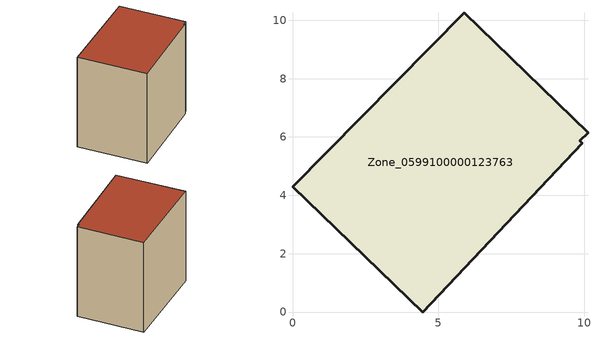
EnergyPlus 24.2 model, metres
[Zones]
Zone_0599100000123763
 floor ground (C_G): 0,4.29 5.89,10.25 10.13,6.15 9.85,5.87 9.93,5.79 4.46,0 z0
 wall outside (C_F): 5.89,10.25 0,4.29 4.46,0 9.93,5.79 9.85,5.87 10.13,6.15 5.89,10.25 z0:8.66
 roof outside (C_R): 0,4.29 4.46,0 9.93,5.79 9.85,5.87 10.13,6.15 5.89,10.25 z8.66
[BUILDING]
Pand.0599100000123763: North Axis=0; Terrain=City; Loads Convergence Tolerance Value=0.04; Temperature Convergence Tolerance Value=0.4; Solar Distribution=FullExterior; Maximum Number of Warmup Days=25; Minimum Number of Warmup Days=1
[Site:Location]
Rotterdam.The.Hague.AP_ZH_NLD Design_Conditions: Latitude=51.96; Longitude=4.45; Time Zone=1; Elevation=-4.5
[SITE:GROUNDTEMPERATURE:BUILDINGSURFACE]
18, 18, 18, 18, 18, 18, 18, 18, 18, 18, 18, 18
[MATERIAL] Thermal Absorptance=0.9; Solar Absorptance=0.7; Visible Absorptance=0.7
Name | Roughness | Thickness | Conductivity | Density | Specific Heat
G.TI.1946 | MediumSmooth | 0.15 | 1 | 540 | 1210
F.TI.1946 | Rough | 0.3 | 0.857143 | 1920 | 840
R.TI.1946 | MediumRough | 0.2 | 0.1 | 1500 | 1000
[CONSTRUCTION]
C_G: G.TI.1946
C_F: F.TI.1946
C_R: R.TI.1946
[ZONE]
Zone_0599100000123763: Type=1; Multiplier=1; Ceiling Height=Autocalculate; Volume=Autocalculate; Floor Area=autocalculate; Part of Total Floor Area=Yes
[ZONEINFILTRATION:DESIGNFLOWRATE]
Infil_Zone_0599100000123763: Zone or ZoneList or Space or SpaceList=Zone_0599100000123763; Schedule=AlwaysOn; Design Flow Rate Calculation Method=Flow/Area; Flow Rate per Floor Area=0.003; Constant Term Coefficient=1; Temperature Term Coefficient=0; Velocity Term Coefficient=0; Velocity Squared Term Coefficient=0
[HVACTEMPLATE:ZONE:IDEALLOADSAIRSYSTEM]
Zone_0599100000123763: Maximum Heating Supply Air Temperature=50; Minimum Cooling Supply Air Temperature=13; Maximum Heating Supply Air Humidity Ratio=0.0156; Minimum Cooling Supply Air Humidity Ratio=0.0077; Heating Limit=NoLimit; Cooling Limit=NoLimit; Dehumidification Control Type=ConstantSensibleHeatRatio; Cooling Sensible Heat Ratio=0.7; Dehumidification Setpoint=60; Humidification Control Type=None; Humidification Setpoint=30; Outdoor Air Method=None; Outdoor Air Flow Rate per Person=0.00944; Outdoor Air Flow Rate per Zone Floor Area=0; Outdoor Air Flow Rate per Zone=0; Demand Controlled Ventilation Type=None; Outdoor Air Economizer Type=NoEconomizer; Heat Recovery Type=None; Sensible Heat Recovery Effectiveness=0.7; Latent Heat Recovery Effectiveness=0.65
[ZONECONTROL:THERMOSTAT]
ThermostatControl_Zone_0599100000123763: Zone or ZoneList=Zone_0599100000123763; Control Type Schedule=DualSetpointControlType; Control 1=Thermostat_Zone_0599100000123763; Temperature Difference Between Cutout And Setpoint=0
[THERMOSTATSETPOINT:DUALSETPOINT]
Thermostat_Zone_0599100000123763: Heating Setpoint Temperature Schedule=HeatingSetpoint_Zone_0599100000123763; Cooling Setpoint Temperature Schedule=CoolingSetpoint_Zone_0599100000123763
[SCHEDULE:COMPACT]
HeatingSetpoint_Zone_0599100000123763: Through: 12/31, For: AllDays, Until: 24:00, 21
CoolingSetpoint_Zone_0599100000123763: Through: 12/31, For: AllDays, Until: 24:00, 24
DualSetpointControlType: Through: 12/31, For: AllDays, Until: 24:00, 4
AlwaysOn: Through: 12/31, For: AllDays, Until: 24:00, 1
